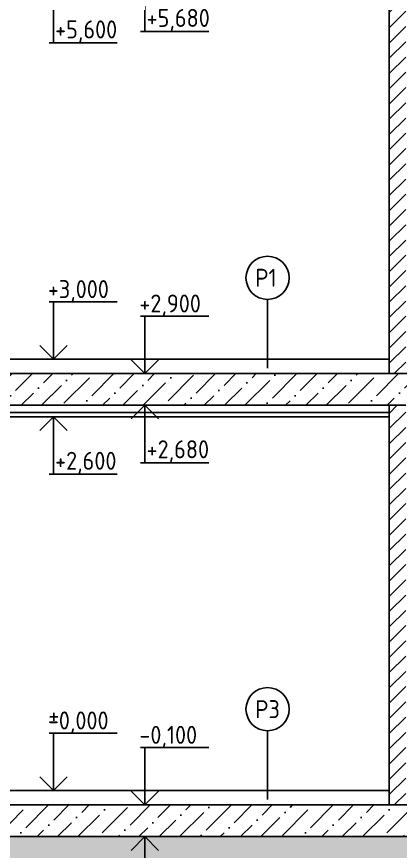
# Model space of a CAD drawing. Extents: x 3792242 to 5145247, y -1546315 to -1031918.
# Drawn here: x 3938044 to 3940713, y -1502182 to -1496378 of the extents above; entities that cross this region are included whole.
import ezdxf

# ---------------------------------------------------------------- set-up
doc = ezdxf.new("R2010")
doc.units = 0
doc.header["$MEASUREMENT"] = 0
for name, color, linetype in [('MÚRY', 1, 'CONTINUOUS'), ('OKNÁ', 143, 'CONTINUOUS'), ('TENKÁ', 7, 'CONTINUOUS'), ('ŠRAFY', 82, 'CONTINUOUS'), ('šrafy-múry', 8, 'CONTINUOUS')]:
    doc.layers.add(name, color=color, linetype=linetype)
doc.styles.add('STYLE1', font='isocp.shx')
pattern_1 = [(45, (0, 7000), (53.0330086, 194.4543648), [250, -50, 0, -50])]

msp = doc.modelspace()

# ---------------------------------------------------------------- hatches: boundary and pattern name
at = {"layer": 'ŠRAFY', "ltscale": 0.25}
h = msp.add_hatch(dxfattribs=at)
h.set_pattern_fill('ANSI31', color=256, scale=600, style=0)
h.set_pattern_definition([(45, (-507244, 10000), (-53.0330086, 53.0330086), [])])
h.paths.add_polyline_path([(3940635, -1496080.27), (3940635, -1498760.27), (3940635, -1498860.27), (3940750, -1498860.27), (3940750, -1498760.27), (3940750, -1496080.27)])
h = msp.add_hatch(dxfattribs=at)
h.set_pattern_fill('ANSI31', color=256, scale=600, style=0)
h.set_pattern_definition([(45, (-507244, 7000), (-53.0330086, 53.0330086), [])])
h.paths.add_polyline_path([(3940635, -1499080.27), (3940635, -1501760.27), (3940635, -1501860.27), (3940750, -1501860.27), (3940750, -1501760.27), (3940750, -1499080.27)])
at = {"layer": 'ŠRAFY'}
h = msp.add_hatch(dxfattribs=at)
h.set_pattern_fill('HEX', color=256, scale=250)
h.set_pattern_definition([(0, (-507094, 7000), (0, 54.12658774), [31.25, -62.5]), (120, (-507094, 7000), (-46.875, -27.06329387), [31.25, -62.5]), (60, (-507062.75, 7000), (-46.875, 27.06329387), [31.25, -62.5])])
h.paths.add_polyline_path([(3936285, -1502080.27), (3936285, -1502680.27), (3936485, -1502680.27), (3936485, -1502280.27), (3944625, -1502280.27), (3944625, -1502080.27)])
at = {"layer": 'šrafy-múry'}
h = msp.add_hatch(dxfattribs=at)
h.set_pattern_fill('ANSI36', color=253, scale=800)
h.set_pattern_definition(pattern_1)
h.paths.add_polyline_path([(3946163.853, -1499080.27), (3946275, -1499080.27), (3946275, -1498951.741), (3946275, -1498936.741), (3946275, -1498860.27), (3945995, -1498860.27), (3944280, -1498860.27), (3944165, -1498860.27), (3943012.5, -1498860.27), (3941865, -1498860.27), (3941750, -1498860.27), (3940750, -1498860.27), (3940635, -1498860.27), (3936415, -1498860.27), (3936075, -1498860.27), (3936075, -1499330.27), (3936415, -1499330.27), (3936415, -1499080.27), (3940635, -1499080.27), (3940750, -1499080.27), (3941750, -1499080.27), (3941865, -1499080.27), (3944165, -1499080.27), (3944280, -1499080.27), (3944330, -1499080.27), (3945835, -1499080.27)])
h = msp.add_hatch(dxfattribs=at)
h.set_pattern_fill('ANSI36', color=253, scale=800)
h.set_pattern_definition(pattern_1)
h.paths.add_polyline_path([(3946275, -1501860.27), (3936075, -1501860.27), (3936075, -1502080.27), (3944815, -1502080.27), (3946275, -1502080.27)])

# ---------------------------------------------------------------- linework, layer by layer
at = {"layer": 'MÚRY'}
for p, q in [((3940635, -1496080.27), (3940635, -1498760.27)), ((3936415, -1498760.27), (3940635, -1498760.27)), ((3936415, -1499080.27), (3940635, -1499080.27)), ((3940635, -1499080.27), (3940635, -1501760.27)), ((3936415, -1501760.27), (3940635, -1501760.27))]:
    msp.add_line(p, q, dxfattribs=at)
at = {"layer": 'OKNÁ', "ltscale": 0.25}
for p, q in [((3939789, -1498821.838), (3939789, -1498344.162)), ((3939789, -1501821.838), (3939789, -1501344.162))]:
    msp.add_line(p, q, dxfattribs=at)
for centre in [(3939789, -1498194.162), (3939789, -1501194.162)]:
    msp.add_circle(centre, 150, dxfattribs=at)
at = {"layer": 'TENKÁ', "linetype": 'ByBlock', "ltscale": 0.25}
for p, q in [((3938935.959, -1496480.27), (3938935.959, -1496080.27)), ((3938299.459, -1496560.27), (3938299.459, -1496160.27)), ((3939380.264, -1496480.27), (3938906.366, -1496480.27)), ((3938743.764, -1496560.27), (3938269.866, -1496560.27)), ((3938743.764, -1498360.27), (3938269.866, -1498360.27)), ((3938299.459, -1498360.27), (3938299.459, -1498760.27)), ((3939380.264, -1498460.27), (3938906.366, -1498460.27)), ((3938935.959, -1498460.27), (3938935.959, -1498860.27)), ((3938299.459, -1498760.27), (3938204, -1498664.811)), ((3938299.459, -1498760.27), (3938394.919, -1498664.811)), ((3938935.959, -1498860.27), (3938840.5, -1498764.811)), ((3938935.959, -1498860.27), (3939031.419, -1498764.811)), ((3938935.959, -1499080.27), (3938840.5, -1499175.73)), ((3938935.959, -1499080.27), (3939031.419, -1499175.73)), ((3938935.959, -1499480.27), (3938935.959, -1499080.27)), ((3938299.459, -1499160.27), (3938204, -1499255.73)), ((3938299.459, -1499160.27), (3938394.919, -1499255.73)), ((3938299.459, -1499560.27), (3938299.459, -1499160.27)), ((3939380.264, -1499480.27), (3938906.366, -1499480.27)), ((3938743.764, -1499560.27), (3938269.866, -1499560.27)), ((3938275.282, -1501247.515), (3938329.58, -1501247.515)), ((3938302.431, -1501274.664), (3938302.431, -1501220.366)), ((3938743.764, -1501360.27), (3938269.866, -1501360.27)), ((3938299.459, -1501360.27), (3938299.459, -1501760.27)), ((3939380.264, -1501460.27), (3938906.366, -1501460.27)), ((3938935.959, -1501460.27), (3938935.959, -1501860.27)), ((3938299.459, -1501760.27), (3938204, -1501664.811)), ((3938299.459, -1501760.27), (3938394.919, -1501664.811)), ((3938935.959, -1501860.27), (3938840.5, -1501764.811)), ((3938935.959, -1501860.27), (3939031.419, -1501764.811)), ((3938935.959, -1502080.27), (3938840.5, -1502175.73)), ((3938935.959, -1502080.27), (3939031.419, -1502175.73)), ((3938935.959, -1502480.27), (3938935.959, -1502080.27))]:
    msp.add_line(p, q, dxfattribs=at)
at = {"layer": 'TENKÁ'}
for p, q in [((3940635, -1498760.27), (3940635, -1498860.27)), ((3936035, -1498860.27), (3946275, -1498860.27)), ((3940635, -1499080.27), (3940750, -1499080.27)), ((3936415, -1499130.27), (3940635, -1499130.27)), ((3936415, -1499160.27), (3940635, -1499160.27)), ((3940635, -1501760.27), (3940635, -1501860.27)), ((3936035, -1501860.27), (3946275, -1501860.27)), ((3936035, -1502080.27), (3944815, -1502080.27))]:
    msp.add_line(p, q, dxfattribs=at)

# ---------------------------------------------------------------- texts
at = {"layer": 'TENKÁ', "ltscale": 0.25, "style": 'STYLE1'}
for s, p in [('+5,680', (3938947.802, -1496448.944)), ('+5,600', (3938311.302, -1496528.944)), ('P1', (3939703.196, -1498256.34)), ('+3,000', (3938260.802, -1498334.944)), ('+2,900', (3938897.302, -1498434.944)), ('+2,680', (3938947.802, -1499448.944)), ('+2,600', (3938311.302, -1499528.944)), ('P3', (3939703.196, -1501256.34)), ('-0,000', (3938260.802, -1501334.944)), ('-0,100', (3938897.302, -1501434.944))]:
    msp.add_text(s, height=125, dxfattribs=at).set_placement(p)

doc.saveas('drawing.dxf')
